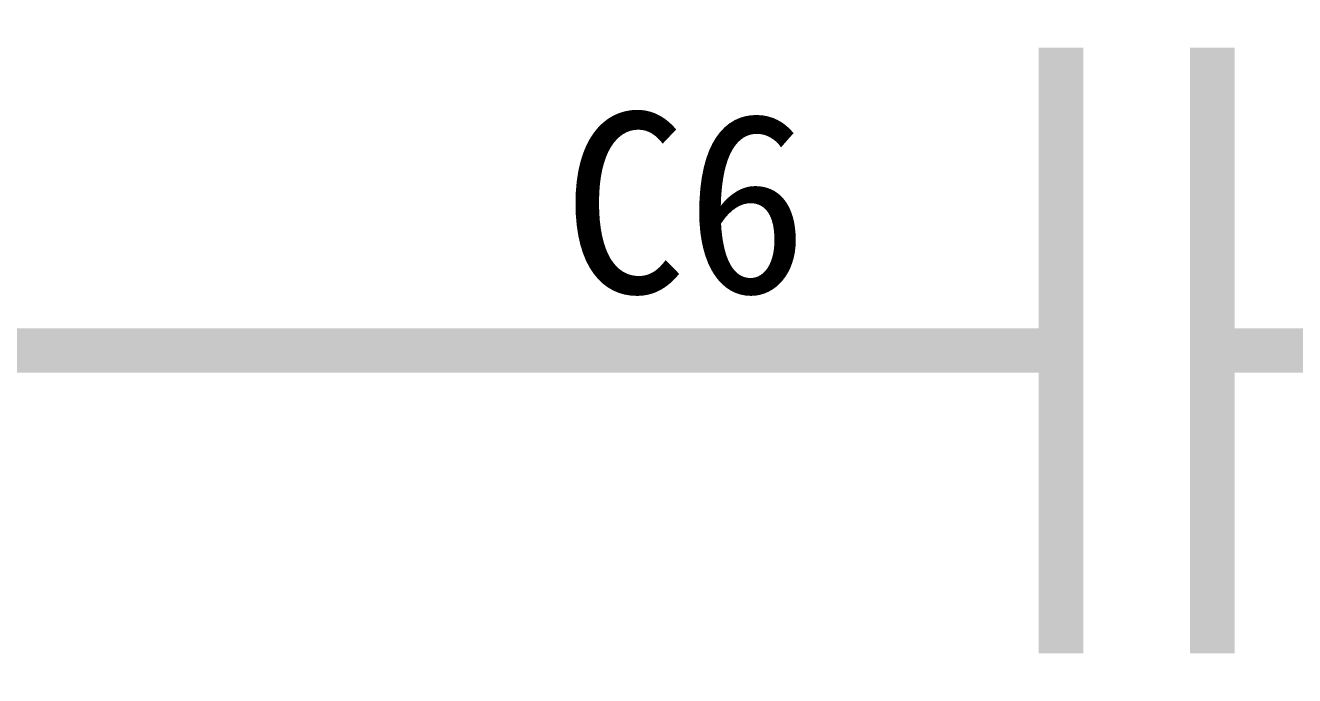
# Model space of a CAD drawing. Header units: inches. Extents: x 0 to 11.5, y 0 to 7.6.
# Drawn here: x 1.5565 to 1.8923, y 4.5139 to 4.6858 of the extents above; entities that cross this region are included whole.
import ezdxf

# ---------------------------------------------------------------- set-up
doc = ezdxf.new("R2010")
doc.units = ezdxf.units.IN
doc.header["$MEASUREMENT"] = 0
doc.layers.add('Sheet', color=255, linetype='Continuous')

msp = doc.modelspace()

# ---------------------------------------------------------------- linework, layer by layer
at = {"layer": 'Sheet'}
for points in [[(1.83045, 4.51978, 0.0118, 0.0118, 0), (1.83045, 4.67987, 0.0118, 0.0118, 0)], [(1.87047, 4.67987, 0.0118, 0.0118, 0), (1.87047, 4.51978, 0.0118, 0.0118, 0)], [(1.70046, 4.59983, 0.0118, 0.0118, 0), (1.50035, 4.59983, 0.0118, 0.0118, 0)], [(1.80035, 4.59983, 0.0118, 0.0118, 0), (1.70046, 4.59983, 0.0118, 0.0118, 0)], [(1.80035, 4.59983, 0.0118, 0.0118, 0), (1.83045, 4.59983, 0.0118, 0.0118, 0)], [(1.90024, 4.59983, 0.0118, 0.0118, 0), (1.87047, 4.59983, 0.0118, 0.0118, 0)]]:
    msp.add_lwpolyline(points, format="xyseb", dxfattribs=at)

# ---------------------------------------------------------------- texts
msp.add_text('C6', height=0.047632, dxfattribs=at).set_placement((1.6988, 4.61504))

doc.saveas('drawing.dxf')
